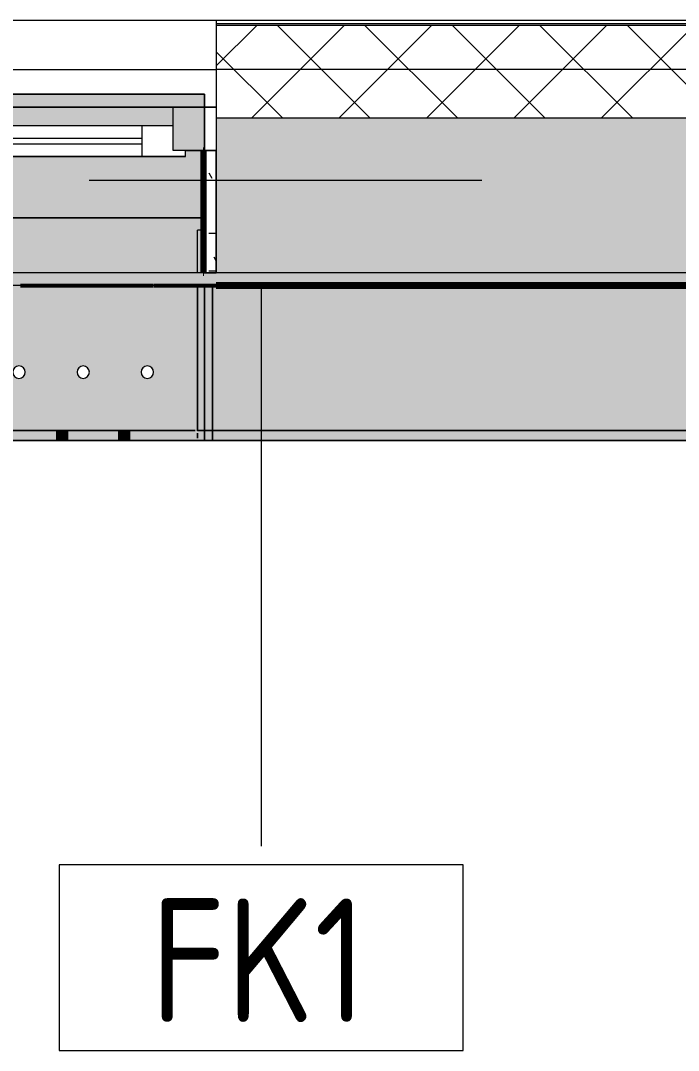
# Model space of a CAD drawing. Header units: millimetres. Extents: x 81469 to 279813, y -8553 to 29000.
# Drawn here: x 113234 to 114297, y 19893 to 21558 of the extents above; entities that cross this region are included whole.
import ezdxf

# ---------------------------------------------------------------- set-up
doc = ezdxf.new("R2010")
doc.units = ezdxf.units.MM
doc.linetypes.add('Осевая', pattern=[3175, 635, -476.25, 1587.5, -476.25])
for name, color, linetype, lineweight in [('A-GLAZ', 7, 'Continuous', 9), ('A-GLAZ-1', 7, 'Continuous', 13), ('A-WALL', 7, 'Continuous', 9), ('A-WALL-IDEN', 7, 'Continuous', 9), ('I-WALL', 7, 'Continuous', 9), ('Оси-2', 7, 'Осевая', 9)]:
    doc.layers.add(name, color=color, linetype=linetype, lineweight=lineweight)
for name, color, linetype, lineweight, true_color in [('A-WALL-1', 7, 'Continuous', 9, 0xc0c0c0), ('I-WALL-11', 7, 'Continuous', 53, 0xeaa7bf), ('I-WALL-14', 7, 'Continuous', 80, 0xffd2ff), ('I-WALL-4', 7, 'Continuous', 9, 0xc0c0c0), ('I-WALL-8', 7, 'Continuous', 80, 0xff80c0), ('S-WALL-ANLY', 7, 'Continuous', 13, 0x008040), ('S-WALL-ANLY-1', 7, 'Continuous', 5, 0x008040), ('Знаки-1', 9, 'Continuous', 9, 0x808080), ('Знаки-3', 7, 'Continuous', 9, 0xd1cabb), ('Знаки-5', 7, 'Continuous', 9, 0xc1bbaf), ('Знаки-6', 7, 'Continuous', 9, 0xaba79f), ('Знаки-7', 7, 'Continuous', 9, 0xccc5b7), ('Знаки-8', 7, 'Continuous', 9, 0xd4ccbd), ('Знаки-9', 7, 'Continuous', 9, 0xd5cdbe)]:
    doc.layers.add(name, color=color, linetype=linetype, lineweight=lineweight, true_color=true_color)
doc.layers.add('Знаки-4', color=7, linetype='Continuous', lineweight=9, transparency=0.5)
doc.styles.add('GOST Common_1', font='GOST_Common.ttf', dxfattribs={"width": 0.9, "height": 200})
pattern_1 = [(0, (0, 0), (121.92, 30.48), [10.058, -81.382, 10.058, -81.382, -487.68]), (0, (0, 0), (121.92, 30.48), [-182.88, 10.058, -172.822, 10.058, -81.382, -213.36]), (0, (0, 0), (121.92, 30.48), [-457.2, 10.058, -50.902, 10.058, -142.342]), (120, (45.72, 15.24), (-87.356454, 90.345817), [10.058, -81.382, 10.058, -81.382, -487.68]), (120, (45.72, 15.24), (-87.356454, 90.345817), [-182.88, 10.058, -172.822, 10.058, -81.382, -213.36]), (120, (45.72, 15.24), (-87.356454, 90.345817), [-457.2, 10.058, -50.902, 10.058, -142.342]), (240, (60.96, 76.2), (-34.563546, -120.825817), [10.058, -81.382, 10.058, -81.382, -487.68]), (240, (60.96, 76.2), (-34.563546, -120.825817), [-182.88, 10.058, -172.822, 10.058, -81.382, -213.36]), (240, (60.96, 76.2), (-34.563546, -120.825817), [-457.2, 10.058, -50.902, 10.058, -142.342])]

# ---------------------------------------------------------------- blocks, each defined once
blk = doc.blocks.new('120_Окно_СКБ_2Ст_Фрамуга сверху - 120_Окно_СКБ_2Ст_2300х2500_h_ ДОО-23103760-План отделки стен 3 этажа в осях 23-33')
at = {"layer": 'A-GLAZ'}
for p, q in [((1131, -57), (-1129, -57)), ((-1080, -57), (1080, -57)), ((1150, -57), (1131, -57)), ((640, -107), (1030, -107)), ((1030, -117), (640, -117)), ((1100, -127), (1131, -127)), ((1131, -127), (1150, -127))]:
    blk.add_line(p, q, dxfattribs=at)
at = {"layer": 'A-GLAZ-1'}
for p, q in [((1080, -127), (1080, -57)), ((1080, -57), (1150, -57)), ((1150, -57), (1150, -127)), ((1080, -87), (590, -87)), ((1030, -137), (1030, -87)), ((1080, -127), (1080, -87)), ((1150, -127), (1080, -127)), ((1100, -127), (1080, -127)), ((1100, -137), (1100, -127)), ((570, -137), (1100, -137)), ((1100, -137), (570, -137))]:
    blk.add_line(p, q, dxfattribs=at)
blk = doc.blocks.new('Зашивка радиатора_ с перфорацией М7_1 - Зашивка радиатора_ с перфорацией М7_1-V59-План отделки стен 3 этажа в осях 23-33')
at = {"layer": 'Знаки-4'}
h = blk.add_hatch(color=256, dxfattribs=at)
h.paths.add_polyline_path([(-341, 180), (1889, 180), (1890, 380), (-370, 380), (-370, 180)])
h.paths.add_polyline_path([(1560.3, 279), (1329, 279), (1329, 289), (1349, 289), (1349, 329), (1839, 329), (1839, 289), (1859, 289), (1859, 279), (1739.7, 279)])
h.paths.add_polyline_path([(125.5, 279), (-341, 279), (-341, 289), (-321, 289), (-321, 329), (1279, 329), (1279, 289), (1299, 289), (1299, 279), (304.8, 279)])
h = blk.add_hatch(color=256, dxfattribs=at)
h.paths.add_polyline_path([(-233.2, -179.9), (1890, -179.9), (1890, 71), (-370, 71), (-370, -179.9)])
h.paths.add_polyline_path([(1382.5, -79.6), (1377.5, -78.3), (1373.8, -74.6), (1372.5, -69.6), (1373.8, -64.6), (1377.5, -61), (1382.5, -59.6), (1387.5, -61), (1391.2, -64.6), (1392.5, -69.6), (1391.2, -74.6), (1387.5, -78.3), (1385.1, -79.3)])
h.paths.add_polyline_path([(760, -79.6), (755, -78.3), (751.3, -74.6), (750, -69.6), (751.3, -64.6), (755, -61), (760, -59.6), (765, -61), (768.7, -64.6), (770, -69.6), (768.7, -74.6), (765, -78.3), (762.6, -79.3)])
h.paths.add_polyline_path([(1278.8, -79.6), (1273.8, -78.3), (1270.1, -74.6), (1268.8, -69.6), (1270.1, -64.6), (1273.8, -61), (1278.8, -59.6), (1283.8, -61), (1287.4, -64.6), (1288.8, -69.6), (1287.4, -74.6), (1283.8, -78.3), (1281.3, -79.3)])
h.paths.add_polyline_path([(863.8, -79.6), (858.8, -78.3), (855.1, -74.6), (853.8, -69.6), (855.1, -64.6), (858.8, -61), (863.8, -59.6), (868.8, -61), (872.4, -64.6), (873.8, -69.6), (872.4, -74.6), (868.8, -78.3), (866.3, -79.3)])
h.paths.add_polyline_path([(967.5, -79.6), (962.5, -78.3), (958.8, -74.6), (957.5, -69.6), (958.8, -64.6), (962.5, -61), (967.5, -59.6), (972.5, -61), (976.2, -64.6), (977.5, -69.6), (976.2, -74.6), (972.5, -78.3), (970.1, -79.3)])
h.paths.add_polyline_path([(1175, -79.6), (1170, -78.3), (1166.3, -74.6), (1165, -69.6), (1166.3, -64.6), (1170, -61), (1175, -59.6), (1180, -61), (1183.7, -64.6), (1185, -69.6), (1183.7, -74.6), (1180, -78.3), (1177.6, -79.3)])
h.paths.add_polyline_path([(552.5, -79.6), (547.5, -78.3), (543.8, -74.6), (542.5, -69.6), (543.8, -64.6), (547.5, -61), (552.5, -59.6), (557.5, -61), (561.2, -64.6), (562.5, -69.6), (561.2, -74.6), (557.5, -78.3), (555.1, -79.3)])
h.paths.add_polyline_path([(656.3, -79.6), (651.3, -78.3), (647.6, -74.6), (646.3, -69.6), (647.6, -64.6), (651.3, -61), (656.3, -59.6), (661.3, -61), (664.9, -64.6), (666.3, -69.6), (664.9, -74.6), (661.3, -78.3), (658.8, -79.3)])
h.paths.add_polyline_path([(1797.5, -79.6), (1792.5, -78.3), (1788.8, -74.6), (1787.5, -69.6), (1788.8, -64.6), (1792.5, -61), (1797.5, -59.6), (1802.5, -61), (1806.2, -64.6), (1807.5, -69.6), (1806.2, -74.6), (1802.5, -78.3), (1800.1, -79.3)])
h.paths.add_polyline_path([(1590, -79.6), (1585, -78.3), (1581.3, -74.6), (1580, -69.6), (1581.3, -64.6), (1585, -61), (1590, -59.6), (1595, -61), (1598.7, -64.6), (1600, -69.6), (1598.7, -74.6), (1595, -78.3), (1592.6, -79.3)])
h.paths.add_polyline_path([(1693.8, -79.6), (1688.8, -78.3), (1685.1, -74.6), (1683.8, -69.6), (1685.1, -64.6), (1688.8, -61), (1693.8, -59.6), (1698.8, -61), (1702.4, -64.6), (1703.8, -69.6), (1702.4, -74.6), (1698.8, -78.3), (1696.3, -79.3)])
h.paths.add_polyline_path([(1071.3, -79.6), (1066.3, -78.3), (1062.6, -74.6), (1061.3, -69.6), (1062.6, -64.6), (1066.3, -61), (1071.3, -59.6), (1076.3, -61), (1079.9, -64.6), (1081.3, -69.6), (1079.9, -74.6), (1076.3, -78.3), (1073.8, -79.3)])
h.paths.add_polyline_path([(1486.3, -79.6), (1481.3, -78.3), (1477.6, -74.6), (1476.3, -69.6), (1477.6, -64.6), (1481.3, -61), (1486.3, -59.6), (1491.3, -61), (1494.9, -64.6), (1496.3, -69.6), (1494.9, -74.6), (1491.3, -78.3), (1488.8, -79.3)])
h.paths.add_polyline_path([(-70, -79.6), (-75, -78.3), (-78.7, -74.6), (-80, -69.6), (-78.7, -64.6), (-75, -61), (-70, -59.6), (-65, -61), (-61.3, -64.6), (-60, -69.6), (-61.3, -74.6), (-65, -78.3), (-67.4, -79.3)])
h.paths.add_polyline_path([(241.3, -79.6), (236.3, -78.3), (232.6, -74.6), (231.3, -69.6), (232.6, -64.6), (236.3, -61), (241.3, -59.6), (246.3, -61), (249.9, -64.6), (251.3, -69.6), (249.9, -74.6), (246.3, -78.3), (243.8, -79.3)])
h.paths.add_polyline_path([(448.8, -79.6), (443.8, -78.3), (440.1, -74.6), (438.8, -69.6), (440.1, -64.6), (443.8, -61), (448.8, -59.6), (453.8, -61), (457.4, -64.6), (458.8, -69.6), (457.4, -74.6), (453.8, -78.3), (451.3, -79.3)])
h.paths.add_polyline_path([(137.5, -79.6), (132.5, -78.3), (128.8, -74.6), (127.5, -69.6), (128.8, -64.6), (132.5, -61), (137.5, -59.6), (142.5, -61), (146.2, -64.6), (147.5, -69.6), (146.2, -74.6), (142.5, -78.3), (140.1, -79.3)])
h.paths.add_polyline_path([(-173.7, -79.6), (-178.7, -78.3), (-182.4, -74.6), (-183.7, -69.6), (-182.4, -64.6), (-178.7, -61), (-173.7, -59.6), (-168.7, -61), (-165.1, -64.6), (-163.7, -69.6), (-165.1, -74.6), (-168.7, -78.3), (-171.2, -79.3)])
h.paths.add_polyline_path([(-277.5, -79.6), (-282.5, -78.3), (-286.2, -74.6), (-287.5, -69.6), (-286.2, -64.6), (-282.5, -61), (-277.5, -59.6), (-272.5, -61), (-268.8, -64.6), (-267.5, -69.6), (-268.8, -74.6), (-272.5, -78.3), (-274.9, -79.3)])
h.paths.add_polyline_path([(33.8, -79.6), (28.8, -78.3), (25.1, -74.6), (23.8, -69.6), (25.1, -64.6), (28.8, -61), (33.8, -59.6), (38.8, -61), (42.4, -64.6), (43.8, -69.6), (42.4, -74.6), (38.8, -78.3), (36.3, -79.3)])
h.paths.add_polyline_path([(345, -79.6), (340, -78.3), (336.3, -74.6), (335, -69.6), (336.3, -64.6), (340, -61), (345, -59.6), (350, -61), (353.7, -64.6), (355, -69.6), (353.7, -74.6), (350, -78.3), (347.6, -79.3)])
h.paths.add_polyline_path([(-370, 91), (1889, 91), (1889, 180), (-370, 179.6)])
for points in [[(-287.2, -179.9), (1890, -179.9), (1890, -163.9), (-370, -163.9), (-369.8, -179.9), (-357.2, -179.9)], [(1640, -179.9), (1680, -179.9), (1679.3, -163.9), (1640, -163.9)], [(1667.1, -179.9), (1670, -179.9), (1669.7, -163.9), (1650, -163.9), (1650.3, -179.9), (1665, -179.9)], [(1650, -179.9), (1670, -179.9), (1669.7, -163.9), (1650, -163.9)], [(1740, -179.9), (1780, -179.9), (1779.3, -163.9), (1740, -163.9), (1740, -166.6)], [(1750, -179.9), (1770, -179.9), (1769.7, -163.9), (1750, -164.7), (1750, -167.5)]]:
    blk.add_hatch(color=256, dxfattribs=at).paths.add_polyline_path(points)
at = {"layer": 'Знаки-1'}
for p, q in [((1890, 380), (-370, 380)), ((1890, 288.8), (1890, 380)), ((-370, 180), (1889, 180)), ((1889, 180), (-370, 180)), ((1890, -179.9), (1890, 71)), ((-370, -179.9), (1890, -179.9))]:
    blk.add_line(p, q, dxfattribs=at)
for centre, start, end in [((1693.8, 80.4), 255, 285), ((1797.5, 80.4), 255, 285), ((1590, -69.6), 0, 180), ((1693.8, -69.6), 0, 180), ((1797.5, -69.6), 0, 180), ((1590, -69.6), 180, 0), ((1693.8, -69.6), 180, 0), ((1797.5, -69.6), 180, 0)]:
    blk.add_arc(centre, 10, start, end, dxfattribs=at)
at = {"layer": 'Знаки-3'}
for p, q in [((1651.3, -163.9), (1654.8, -163.9)), ((1654.8, -163.9), (1651.3, -163.9)), ((1655, -163.9), (1665, -163.9)), ((1660, -163.9), (1655, -163.9)), ((1665, -163.9), (1660, -163.9)), ((1665.2, -163.9), (1668.7, -163.9)), ((1668.7, -163.9), (1665.2, -163.9)), ((1754.8, -163.9), (1751.3, -163.9)), ((1759.4, -163.9), (1755, -163.9)), ((1765, -163.9), (1760, -163.9)), ((1768.7, -163.9), (1765.2, -163.9)), ((1890, -163.9), (1878.8, -163.9)), ((1651.3, -179.9), (1654.8, -179.9)), ((1654.8, -179.9), (1651.3, -179.9)), ((1655, -179.9), (1665, -179.9)), ((1665, -179.9), (1655, -179.9)), ((1665.2, -179.9), (1668.7, -179.9)), ((1668.7, -179.9), (1665.2, -179.9)), ((1751.3, -179.9), (1754.8, -179.9)), ((1755, -179.9), (1765, -179.9)), ((1765.2, -179.9), (1768.7, -179.9)), ((1878.8, -179.9), (1890, -179.9))]:
    blk.add_line(p, q, dxfattribs=at)
at = {"layer": 'Знаки-5'}
for p, q in [((1889, 180), (-369.8, 180)), ((-369.8, 180), (1889, 180)), ((1890, 71), (1890, -179.9)), ((1640, -163.9), (1580, -163.9)), ((1640, -163.9), (1650, -163.9)), ((1650, -163.9), (1640, -163.9)), ((1650, -163.9), (1670, -163.9)), ((1670, -163.9), (1650, -163.9)), ((1670, -163.9), (1680, -163.9)), ((1680, -163.9), (1670, -163.9)), ((1739.7, -163.9), (1680, -163.9)), ((1740, -163.9), (1742.7, -163.9)), ((1742.7, -163.9), (1740, -163.9)), ((1742.8, -163.9), (1759.4, -163.9)), ((1759.4, -163.9), (1742.8, -163.9)), ((1760, -163.9), (1780, -163.9)), ((1780, -163.9), (1760, -163.9)), ((1842.1, -163.9), (1780, -163.9)), ((1858.4, -163.9), (1842.7, -163.9)), ((1874.9, -163.9), (1859.2, -163.9)), ((1878.8, -163.9), (1890, -163.9)), ((1580, -179.9), (1640, -179.9)), ((1640, -179.9), (1650, -179.9)), ((1650, -179.9), (1640, -179.9)), ((1650, -179.9), (1670, -179.9)), ((1670, -179.9), (1650, -179.9)), ((1670, -179.9), (1680, -179.9)), ((1680, -179.9), (1670, -179.9)), ((1680, -179.9), (1739.7, -179.9)), ((1740, -179.9), (1780, -179.9)), ((1780, -179.9), (1740, -179.9)), ((1780, -179.9), (1878.8, -179.9)), ((1890, -179.9), (1878.8, -179.9))]:
    blk.add_line(p, q, dxfattribs=at)
at = {"layer": 'Знаки-6'}
for p, q in [((-370, 380), (1890, 380)), ((1890, 380), (1890, 288.8)), ((-322.1, -163.9), (1842.1, -163.9)), ((1842.7, -163.9), (1858.4, -163.9)), ((1859.2, -163.9), (1874.9, -163.9)), ((1890, -179.9), (-369.8, -179.9)), ((1878.8, -179.9), (-357.2, -179.9))]:
    blk.add_line(p, q, dxfattribs=at)
for centre, start, end in [((1693.8, 80.4), 255, 285), ((1797.5, 80.4), 255, 285), ((1590, -69.6), 0, 180), ((1693.8, -69.6), 0, 180), ((1797.5, -69.6), 0, 180), ((1590, -69.6), 180, 360), ((1693.8, -69.6), 180, 360), ((1797.5, -69.6), 180, 360)]:
    blk.add_arc(centre, 10, start, end, dxfattribs=at)
at = {"layer": 'Знаки-7'}
for p, q in [((1650, -163.9), (1640.7, -163.9)), ((1650, -163.9), (1670, -163.9)), ((1665, -163.9), (1650, -163.9)), ((1670, -163.9), (1665, -163.9)), ((1679.3, -163.9), (1670, -163.9)), ((1742.7, -163.9), (1740.7, -163.9)), ((1750, -163.9), (1742.8, -163.9)), ((1750, -163.9), (1750.3, -163.9)), ((1751.3, -163.9), (1750, -163.9)), ((1750.3, -163.9), (1751.3, -163.9)), ((1751.3, -163.9), (1752.9, -163.9)), ((1754.8, -163.9), (1751.3, -163.9)), ((1752.9, -163.9), (1754.8, -163.9)), ((1755, -163.9), (1757.4, -163.9)), ((1759.4, -163.9), (1755, -163.9)), ((1757.4, -163.9), (1759.4, -163.9)), ((1760, -163.9), (1762.6, -163.9)), ((1762.6, -163.9), (1760, -163.9)), ((1762.6, -163.9), (1765, -163.9)), ((1765, -163.9), (1762.6, -163.9)), ((1765.2, -163.9), (1767.1, -163.9)), ((1767.1, -163.9), (1765.2, -163.9)), ((1767.1, -163.9), (1768.7, -163.9)), ((1768.7, -163.9), (1767.1, -163.9)), ((1768.7, -163.9), (1769.7, -163.9)), ((1769.7, -163.9), (1768.7, -163.9)), ((1769.7, -163.9), (1770, -163.9)), ((1770, -163.9), (1769.7, -163.9)), ((1779.3, -163.9), (1770, -163.9)), ((1890, -179.9), (1890, -163.9)), ((1640.7, -179.9), (1650, -179.9)), ((1650, -179.9), (1651.3, -179.9)), ((1650.3, -179.9), (1650, -179.9)), ((1652.9, -179.9), (1650.3, -179.9)), ((1651.3, -179.9), (1652.9, -179.9)), ((1652.9, -179.9), (1657.4, -179.9)), ((1655, -179.9), (1652.9, -179.9)), ((1665, -179.9), (1655, -179.9)), ((1657.4, -179.9), (1660, -179.9)), ((1660, -179.9), (1662.6, -179.9)), ((1662.6, -179.9), (1665, -179.9)), ((1665, -179.9), (1667.1, -179.9)), ((1669.7, -179.9), (1665, -179.9)), ((1667.1, -179.9), (1668.7, -179.9)), ((1668.7, -179.9), (1670, -179.9)), ((1670, -179.9), (1669.7, -179.9)), ((1670, -179.9), (1679.3, -179.9)), ((1740.7, -179.9), (1750, -179.9)), ((1750, -179.9), (1751.3, -179.9)), ((1750.3, -179.9), (1750, -179.9)), ((1754.8, -179.9), (1750.3, -179.9)), ((1751.3, -179.9), (1754.8, -179.9)), ((1755, -179.9), (1757.4, -179.9)), ((1762.6, -179.9), (1755, -179.9)), ((1757.4, -179.9), (1765, -179.9)), ((1765, -179.9), (1762.6, -179.9)), ((1765.2, -179.9), (1769.7, -179.9)), ((1768.7, -179.9), (1765.2, -179.9)), ((1770, -179.9), (1768.7, -179.9)), ((1769.7, -179.9), (1770, -179.9)), ((1770, -179.9), (1779.3, -179.9))]:
    blk.add_line(p, q, dxfattribs=at)
at = {"layer": 'Знаки-8'}
for p, q in [((1654.8, -163.9), (1651.3, -163.9)), ((1665, -163.9), (1655, -163.9)), ((1668.7, -163.9), (1665.2, -163.9)), ((1651.3, -179.9), (1654.8, -179.9)), ((1655, -179.9), (1665, -179.9)), ((1665.2, -179.9), (1668.7, -179.9))]:
    blk.add_line(p, q, dxfattribs=at)
at = {"layer": 'Знаки-9'}
blk.add_line((1890, -163.9), (1890, -179.9), dxfattribs=at)
blk = doc.blocks.new('Зашивка без перфорации М3_2_1 - М3_2_2-V66-План отделки стен 3 этажа в осях 23-33')
at = {"layer": 'Знаки-4'}
h = blk.add_hatch(color=256, dxfattribs=at)
h.paths.add_polyline_path([(-401, -179.9), (760.2, -179.9), (760.2, 71), (-430, 71), (-430, -179.9)])
h.paths.add_polyline_path([(759.4, 91), (760.2, 91), (759.4, 180)])
blk.add_hatch(color=256, dxfattribs=at).paths.add_polyline_path([(-417.2, -179.9), (760, -179.2), (760, -163.9), (-430, -163.9), (-430, -179.9)])
at = {"layer": 'Знаки-1'}
for p, q in [((760.2, 91), (760.2, 180)), ((-430, 71), (-430, -179.9)), ((760.2, -179.9), (760.2, 71)), ((-430, -179.9), (760.2, -179.9))]:
    blk.add_line(p, q, dxfattribs=at)
at = {"layer": 'Знаки-3'}
for p, q in [((-417.2, -163.9), (-430, -163.9)), ((758.4, -163.9), (749, -163.9)), ((-430, -179.9), (-417.2, -179.9)), ((749, -179.9), (758.4, -179.9))]:
    blk.add_line(p, q, dxfattribs=at)
at = {"layer": 'Знаки-5'}
for p, q in [((-430, -163.9), (-417.2, -163.9)), ((749, -163.9), (-417.2, -163.9)), ((749, -163.9), (758.4, -163.9)), ((-417.2, -179.9), (-430, -179.9)), ((-417.2, -179.9), (-430, -179.9)), ((-417.2, -179.9), (749, -179.9)), ((758.4, -179.9), (749, -179.9)), ((758.4, -179.9), (749, -179.9))]:
    blk.add_line(p, q, dxfattribs=at)
at = {"layer": 'Знаки-6'}
for p, q in [((-417.2, -163.9), (749, -163.9)), ((749, -179.9), (-417.2, -179.9)), ((749, -179.9), (-417.2, -179.9))]:
    blk.add_line(p, q, dxfattribs=at)
at = {"layer": 'Знаки-7'}
for p, q in [((-430, -179.9), (-430, 71)), ((760.2, 71), (760.2, -178.1)), ((-430, -163.9), (-430, -179.9)), ((758.4, -163.9), (760, -163.9)), ((760, -178.3), (760, -163.9)), ((760.2, -179.9), (758.4, -179.9)), ((760, -179.9), (758.4, -179.9))]:
    blk.add_line(p, q, dxfattribs=at)
at = {"layer": 'Знаки-9'}
for p, q in [((-430, -163.9), (-430, -179.9)), ((760, -163.9), (758.4, -163.9)), ((760, -163.9), (760, -178.3)), ((758.4, -179.9), (760, -179.9))]:
    blk.add_line(p, q, dxfattribs=at)
blk = doc.blocks.new('Зашивка_ опоясывающая панель - Зашивка_ опоясывающая панель Т2_1-V76-План отделки стен 3 этажа в осях 23-33')
at = {"layer": 'Знаки-4'}
blk.add_hatch(color=256, dxfattribs=at).paths.add_polyline_path([(-417.3, 180), (-430, 179.9), (-430, -71), (-406, -71), (-406, 180), (-417.2, 180)])
h = blk.add_hatch(color=256, dxfattribs=at)
h.paths.add_polyline_path([(-417.4, 180), (-430, 179.9), (-430, -71), (-406, -71), (-406, 180), (-417.4, 180)])
h.paths.add_polyline_path([(-416.2, -91), (-416.2, -160), (-406, -160), (-406, -91)])
at = {"layer": 'Знаки-1'}
blk.add_line((-430, 180), (-406, 180), dxfattribs=at)
at = {"layer": 'Знаки-3'}
for p, q in [((-430, 179.9), (-430, 163.9)), ((-406, 174.3), (-406, 176.1)), ((-406, 168.1), (-406, 174.1))]:
    blk.add_line(p, q, dxfattribs=at)
at = {"layer": 'Знаки-5'}
for p, q in [((-430, 180), (-406, 180)), ((-430, 163.9), (-430, -71)), ((-430, -71), (-430, 163.9)), ((-406, 163.9), (-406, -71)), ((-406, -71), (-406, 163.9))]:
    blk.add_line(p, q, dxfattribs=at)
at = {"layer": 'Знаки-6'}
for p, q in [((-430, 180), (-406, 180)), ((-430, 180), (-406, 180)), ((-430, -71), (-430, 179.9)), ((-406, 176.1), (-406, 174.3)), ((-406, 174.1), (-406, 168.1)), ((-406, 164.6), (-406, -71)), ((-406, -91), (-406, -160)), ((-416.2, -160), (-406, -160))]:
    blk.add_line(p, q, dxfattribs=at)
at = {"layer": 'Знаки-7'}
for p, q in [((-430, 179.9), (-430, 163.9)), ((-430, 163.9), (-430, 179.9)), ((-406, 176.1), (-406, 174.3)), ((-406, 174.3), (-406, 176.1)), ((-406, 174.1), (-406, 168.1)), ((-406, 168.1), (-406, 174.1)), ((-430, 163.9), (-430, -71)), ((-406, -71), (-406, 163.9))]:
    blk.add_line(p, q, dxfattribs=at)
blk = doc.blocks.new('М_стена_0001 - Типоразмер_без рамки-25382661-План отделки стен 3 этажа в осях 23-33')
at = {"layer": 'A-WALL-IDEN'}
for p, q in [((3.258, 1.523), (-3.273, 1.523)), ((-3.273, 1.523), (-3.273, -1.477)), ((3.258, -1.477), (3.258, 1.523)), ((-3.273, -1.477), (3.258, -1.477))]:
    blk.add_line(p, q, dxfattribs=at)

msp = doc.modelspace()

# ---------------------------------------------------------------- hatches: boundary and pattern name
at = {"layer": 'A-WALL'}
h = msp.add_hatch(dxfattribs=at)
h.set_pattern_fill('FP_2', color=256, style=0, pattern_type=2)
h.set_pattern_definition([(45, (0, 0), (-70.71068, 70.71068), []), (135, (0, 0), (-70.71068, -70.71068), [])])
h.paths.add_polyline_path([(125230, 21400), (125230, 21550), (120150.2, 21550), (120150.2, 21400), (125080, 21400)])
h.paths.add_polyline_path([(110331.6, 21400), (111250, 21400), (111250, 21550), (109950.4, 21550), (109950.4, 21400), (109972.9, 21400)])
h.paths.add_polyline_path([(93310, 21400), (93310, 21550), (93290, 21550), (93290, 21400)])
h.paths.add_polyline_path([(109050.4, 21400), (109050.4, 21550), (107750.4, 21550), (107750.4, 21400), (108896.8, 21400)])
h.paths.add_polyline_path([(118940.7, 21400), (119250.2, 21400), (119250.2, 21550), (117900.4, 21550), (117900.4, 21400), (118223.3, 21400)])
h.paths.add_polyline_path([(113550, 21400), (114700.4, 21400), (114700.4, 21550), (113550, 21550)])
h.paths.add_polyline_path([(116788.4, 21400), (117000.4, 21400), (117000.4, 21550), (116130.4, 21550), (116130.4, 21400)])
h.paths.add_polyline_path([(106050, 21400), (106850.4, 21400), (106850.4, 21550), (105550.2, 21550), (105550.2, 21400), (106027.1, 21400)])
h.paths.add_polyline_path([(104650.2, 21400), (104650.2, 21550), (103450, 21550), (103450, 21400), (104592.2, 21400)])
h.paths.add_polyline_path([(101150, 21400), (101150, 21550), (96610, 21550), (96610, 21400), (101005.1, 21400)])
at = {"layer": 'I-WALL'}
h = msp.add_hatch(dxfattribs=at)
h.set_pattern_fill('FP_1', color=256, style=0, pattern_type=2)
h.set_pattern_definition([(45, (0, 0), (-57.024626, 57.024626), []), (45, (57.025, 0), (-57.024626, 57.024626), [100.806, -20.161, 3.353, -16.808])])
h.paths.add_polyline_path([(117000.4, 21150), (117000.4, 21400), (116130.4, 21400), (116130.4, 21150), (116967.8, 21150)])
h.paths.add_polyline_path([(113560, 21150), (114700.4, 21150), (114700.4, 21400), (113550, 21400), (113550, 21150)])
h.paths.add_polyline_path([(121040, 21150), (121040, 21400), (120850, 21400), (120850, 21150)])
h.paths.add_polyline_path([(119250.2, 21150), (119250.2, 21400), (117900.4, 21400), (117900.4, 21150), (118940.7, 21150)])
h.paths.add_polyline_path([(106744.5, 21150), (106850.4, 21150), (106850.4, 21400), (106050, 21400), (106050, 21150)])
h.paths.add_polyline_path([(104592.2, 21150), (104650.2, 21150), (104650.2, 21400), (103450, 21400), (103450, 21150), (103874.8, 21150)])
h.paths.add_polyline_path([(107750.4, 21150), (109050.4, 21150), (109050.4, 21400), (107750.4, 21400), (107750.4, 21367)])
h.paths.add_polyline_path([(101005.1, 21150), (101150, 21150), (101150, 21400), (100800, 21400), (100800, 21150), (100820, 21150)])
h.paths.add_polyline_path([(109950.4, 21150), (110350, 21150), (110350, 21400), (109950.4, 21400), (109950.4, 21238.6)])
h.paths.add_polyline_path([(111228.4, 21150), (111250, 21150), (111250, 21400), (111050, 21400), (111050, 21150), (111070, 21150)])
h = msp.add_hatch(dxfattribs=at)
h.set_pattern_fill('FP_35', color=256, style=0, pattern_type=2)
h.set_pattern_definition(pattern_1)
h.paths.add_polyline_path([(113530, 21150), (113550, 21150), (113550, 21347.8), (113530, 21347.8), (113530, 21238.6)])
h = msp.add_hatch(dxfattribs=at)
h.set_pattern_fill('FP_35', color=256, style=0, pattern_type=2)
h.set_pattern_definition(pattern_1)
h.paths.add_polyline_path([(113022, 21130), (115580.4, 21130), (115580.4, 21150), (111070, 21150), (111070, 21130), (112842.6, 21130)])

# ---------------------------------------------------------------- linework, layer by layer
at = {"layer": 'A-WALL'}
for p, q in [((114700.4, 21553), (113550, 21553)), ((114700.4, 21550), (113550, 21550)), ((114700.4, 21400), (113550, 21400))]:
    msp.add_line(p, q, dxfattribs=at)
at = {"layer": 'A-WALL-1'}
for p, q in [((116130.4, 21558), (106850.4, 21558)), ((113550, 21558), (113550, 21400))]:
    msp.add_line(p, q, dxfattribs=at)
at = {"layer": 'A-WALL-IDEN'}
msp.add_line((113622.6, 21129.5), (113622.6, 20222.6), dxfattribs=at)
at = {"layer": 'I-WALL-11'}
for p, q in [((113329.8, 21129), (113233.6, 21129)), ((113332.2, 21129), (113329.8, 21129)), ((113334.8, 21129), (113332.2, 21129)), ((113337.3, 21129), (113334.8, 21129)), ((113433.5, 21129), (113337.4, 21129)), ((113435.9, 21129), (113433.5, 21129)), ((113438.5, 21129), (113435.9, 21129)), ((113441.1, 21129), (113438.5, 21129)), ((113443.5, 21129), (113441.1, 21129)), ((113445.6, 21129), (113443.5, 21129)), ((113447.2, 21129), (113445.6, 21129)), ((113550, 21129), (113448.2, 21129))]:
    msp.add_line(p, q, dxfattribs=at)
at = {"layer": 'I-WALL-14'}
for p, q in [((113530, 21347.8), (113529, 21347.8)), ((113529, 21347.8), (113529, 21150)), ((113530, 21150), (113530, 21347.8)), ((113529, 21150), (113530, 21150))]:
    msp.add_line(p, q, dxfattribs=at)
at = {"layer": 'I-WALL-4'}
for p, q in [((113550, 21400), (113550, 21150)), ((113550, 21347.8), (113530, 21347.8)), ((113550, 21150), (113550, 21347.8)), ((115600.4, 21150), (111070, 21150)), ((113530, 21150), (113550, 21150)), ((111250, 21130), (115579.4, 21130))]:
    msp.add_line(p, q, dxfattribs=at)
at = {"layer": 'I-WALL-8'}
for p, q in [((114700.4, 21130), (113550, 21130)), ((113550, 21130), (113550, 21129)), ((113550, 21129), (114700.4, 21129))]:
    msp.add_line(p, q, dxfattribs=at)
at = {"layer": 'S-WALL-ANLY'}
msp.add_line((111250, 21479), (113550, 21479), dxfattribs=at)
at = {"layer": 'S-WALL-ANLY-1'}
msp.add_line((114700.4, 21479), (113550, 21479), dxfattribs=at)
at = {"layer": 'Оси-2'}
msp.add_line((84769.4, 21300), (122580, 21300), dxfattribs=at)

# ---------------------------------------------------------------- block references
at = {"layer": 'A-GLAZ'}
msp.add_blockref('120_Окно_СКБ_2Ст_Фрамуга сверху - 120_Окно_СКБ_2Ст_2300х2500_h_ ДОО-23103760-План отделки стен 3 этажа в осях 23-33', (112400, 21475), dxfattribs=at)
at = {"layer": 'A-WALL-IDEN', "xscale": 99.99999999999993, "yscale": 99.99999999999993, "zscale": 99.99999999999993}
msp.add_blockref('М_стена_0001 - Типоразмер_без рамки-25382661-План отделки стен 3 этажа в осях 23-33', (113623.3, 20040.2), dxfattribs=at)
at = {"layer": 'Знаки-6', "rotation": 180}
msp.add_blockref('Зашивка_ опоясывающая панель - Зашивка_ опоясывающая панель Т2_1-V76-План отделки стен 3 этажа в осях 23-33', (113113.8, 21059), dxfattribs=at)
at = {"layer": 'Знаки-9'}
for name, p in [('Зашивка радиатора_ с перфорацией М7_1 - Зашивка радиатора_ с перфорацией М7_1-V59-План отделки стен 3 этажа в осях 23-33', (111641, 21059)), ('Зашивка без перфорации М3_2_1 - М3_2_2-V66-План отделки стен 3 этажа в осях 23-33', (113961, 21059))]:
    msp.add_blockref(name, p, dxfattribs=at)

# ---------------------------------------------------------------- texts
at = {"layer": 'A-WALL-IDEN', "insert": (113443.1, 20138.2), "char_height": 200, "width": 447.342, "attachment_point": 1, "style": 'GOST Common_1'}
msp.add_mtext('FK1', dxfattribs=at)

doc.saveas('drawing.dxf')
